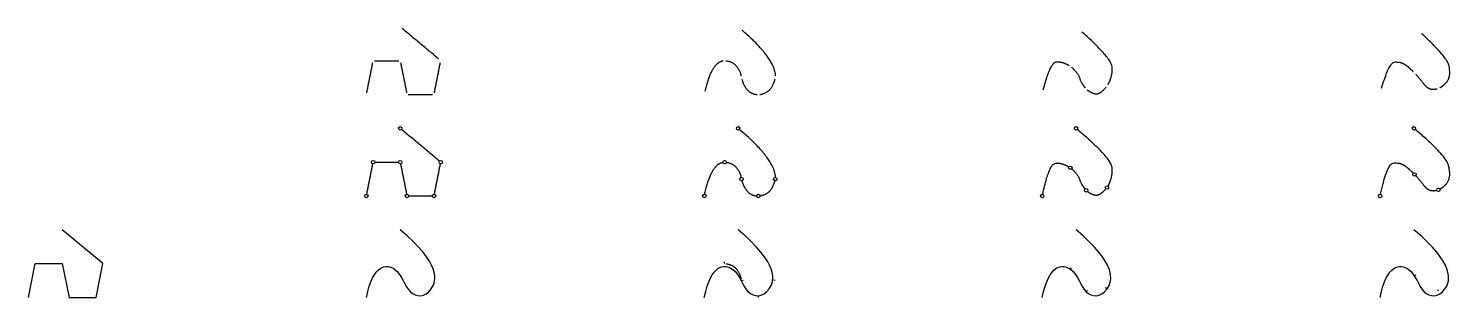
# Model space of a CAD drawing. Extents: x 0 to 572, y -376 to 80.
# Drawn here: x 0 to 422, y 0 to 79.5 of the extents above.
import ezdxf

# ---------------------------------------------------------------- set-up
doc = ezdxf.new("R2010")
doc.units = 0
doc.layers.add('Default', color=7, linetype='Continuous')

msp = doc.modelspace()

# ---------------------------------------------------------------- linework, layer by layer
at = {"layer": 'Default'}
for p, q in [((206, 10), (206, 10.5)), ((308.33, 8.33), (308.62, 8.74)), ((211, 5), (211.49, 5.1)), ((221, 5), (220.51, 5.1)), ((410.17, 6.39), (410.53, 6.73)), ((216, 0), (216, 0.5)), ((313, 1.67), (313.35, 2.02)), ((319.17, 2.5), (318.76, 2.8)), ((417.25, 1.81), (417.08, 2.28))]:
    msp.add_line(p, q, dxfattribs=at)
msp.add_lwpolyline([(0, 0), (2, 10), (10, 10), (12, 0), (20, 0), (22, 10), (10, 20)], dxfattribs=at)
for centre in [(110, 50), (210, 50), (310, 50), (410, 50), (102, 40), (110, 40), (122, 40), (206, 40), (308.33, 38.33), (211, 35), (221, 35), (410.17, 36.39), (100, 30), (112, 30), (120, 30), (200, 30), (216, 30), (300, 30), (313, 31.67), (319.17, 32.5), (400, 30), (417.25, 31.81)]:
    msp.add_circle(centre, 0.5, dxfattribs=at)
for points, degree in [([(121.4, 70.5), (110.6, 79.5)], 1), ([(221.07, 65.51), (220.84, 70.7), (211.17, 79.01)], 2), ([(319.43, 62.89), (320.97, 65.64), (320.37, 70.86), (311.7, 78.54)], 2), ([(417.63, 61.97), (419.42, 62.99), (420.87, 65.77), (419.97, 70.98), (412.21, 78.07)], 2), ([(100.1, 60.5), (101.9, 69.5)], 1), ([(102.4, 70), (109.6, 70)], 1), ([(110.1, 69.5), (111.9, 60.5)], 1), ([(120.1, 60.5), (121.9, 69.5)], 1), ([(200.21, 60.98), (202.28, 69.55), (205.61, 69.98)], 2), ([(206.39, 69.99), (209.91, 69.54), (210.89, 65.49)], 2), ([(300.31, 61.43), (302.47, 69.56), (305.96, 69.76), (307.97, 68.57)], 2), ([(308.67, 68.07), (310.67, 66.27), (311.49, 63.4), (312.76, 61.93)], 2), ([(400.43, 61.85), (402.66, 69.57), (406.09, 69.67), (408.33, 68.22), (409.79, 66.77)], 2), ([(211.11, 64.51), (212.32, 60.23), (215.61, 60.01)], 2), ([(216.39, 60.01), (219.91, 60.46), (220.89, 64.51)], 2), ([(410.53, 66), (412.19, 64.12), (413.58, 62.22), (415.39, 61.37), (416.87, 61.69)], 2), ([(112.4, 60), (119.6, 60)], 1), ([(313.26, 61.43), (314.97, 60.09), (317.34, 60.32), (318.89, 62.14)], 2), ([(121.62, 40.32), (110.38, 49.68)], 1), ([(221.07, 35.5), (220.87, 40.86), (210.38, 49.68)], 2), ([(319.45, 32.91), (321.04, 35.79), (320.23, 41.37), (310.38, 49.68)], 2), ([(417.71, 32.01), (419.56, 33.14), (420.96, 36.24), (419.43, 42.04), (410.38, 49.68)], 2), ([(100.1, 30.49), (101.9, 39.51)], 1), ([(102.5, 40), (109.5, 40)], 1), ([(110.1, 39.51), (111.9, 30.49)], 1), ([(120.1, 30.49), (121.9, 39.51)], 1), ([(200.1, 30.49), (202.06, 39.4), (205.5, 39.96)], 2), ([(206.5, 39.98), (209.94, 39.41), (210.89, 35.49)], 2), ([(300.1, 30.49), (302.08, 39.45), (305.67, 39.9), (307.91, 38.6)], 2), ([(308.73, 38.02), (310.65, 36.23), (311.49, 33.48), (312.67, 32.04)], 2), ([(400.1, 30.49), (402.1, 39.56), (405.75, 39.9), (408.09, 38.46), (409.82, 36.75)], 2), ([(211.11, 34.51), (212.31, 30.29), (215.5, 30.02)], 2), ([(216.5, 30.02), (219.94, 30.59), (220.89, 34.51)], 2), ([(410.5, 36.02), (412.15, 34.17), (413.52, 32.29), (415.3, 31.4), (416.77, 31.67)], 2), ([(112.5, 30), (119.5, 30)], 1), ([(313.37, 31.33), (315.12, 30.11), (317.42, 30.45), (318.86, 32.11)], 2), ([(100, 0), (102, 10), (110, 10), (112, 0), (120, 0), (122, 10), (110, 20)], 3), ([(200, 0), (202, 10), (210, 10), (212, 0), (220, 0), (222, 10), (210, 20)], 3), ([(300, 0), (302, 10), (310, 10), (312, 0), (320, 0), (322, 10), (310, 20)], 3), ([(400, 0), (402, 10), (410, 10), (412, 0), (420, 0), (422, 10), (410, 20)], 3), ([(206.39, 9.99), (209.91, 9.54), (210.89, 5.49)], 2)]:
    msp.add_open_spline(points, degree=degree, dxfattribs=at)

doc.saveas('drawing.dxf')
